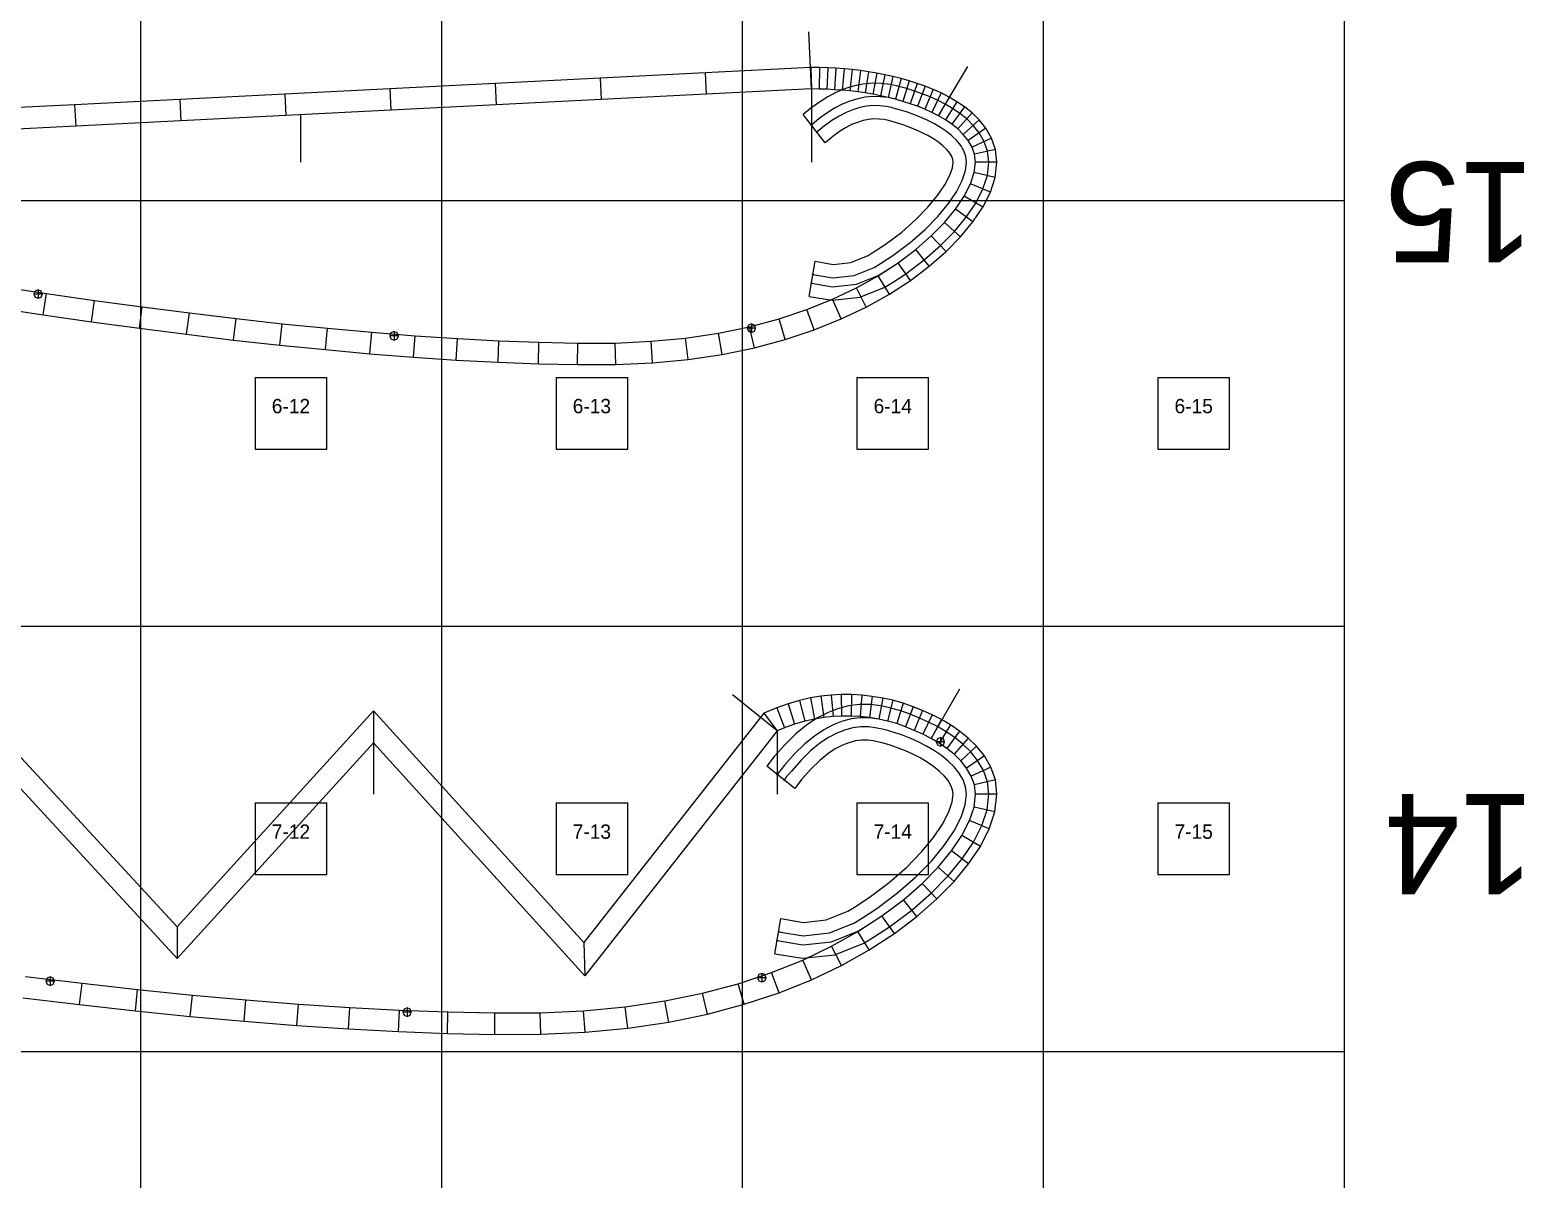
# Model space of a CAD drawing. Header units: metres. Extents: x -306 to 3276, y -2970 to 0.
# Drawn here: x 2233 to 3276, y -2168 to -1366 of the extents above; entities that cross this region are included whole.
import ezdxf
from ezdxf.enums import TextEntityAlignment as Align

# ---------------------------------------------------------------- set-up
doc = ezdxf.new("R2010")
doc.units = ezdxf.units.M
for name, color, linetype in [('default', 7, 'Continuous'), ('mcircles', 7, 'Continuous'), ('TEXTLAYER', 7, 'Continuous')]:
    doc.layers.add(name, color=color, linetype=linetype)

msp = doc.modelspace()

# ---------------------------------------------------------------- linework, layer by layer
at = {"color": 9}
for p, q in [((2310, -1188), (2310, -1485)), ((2310, -1188), (2310, -1485)), ((2520, -1188), (2520, -1485)), ((2520, -1188), (2520, -1485)), ((2730, -1188), (2730, -1485)), ((2730, -1188), (2730, -1485)), ((2940, -1188), (2940, -1485)), ((2940, -1188), (2940, -1485)), ((3150, -1188), (3150, -1485)), ((2100, -1485), (2310, -1485)), ((2100, -1485), (2310, -1485)), ((2310, -1485), (2520, -1485)), ((2310, -1485), (2310, -1782)), ((2310, -1485), (2520, -1485)), ((2310, -1485), (2310, -1782)), ((2520, -1485), (2730, -1485)), ((2520, -1485), (2520, -1782)), ((2520, -1485), (2730, -1485)), ((2520, -1485), (2520, -1782)), ((2730, -1485), (2940, -1485)), ((2730, -1485), (2730, -1782)), ((2730, -1485), (2940, -1485)), ((2730, -1485), (2730, -1782)), ((2940, -1485), (3150, -1485)), ((2940, -1485), (2940, -1782)), ((2940, -1485), (3150, -1485)), ((2940, -1485), (2940, -1782)), ((3150, -1485), (3150, -1782)), ((2390, -1608.5), (2440, -1608.5)), ((2390, -1608.5), (2390, -1658.5)), ((2440, -1658.5), (2440, -1608.5)), ((2600, -1608.5), (2650, -1608.5)), ((2600, -1608.5), (2600, -1658.5)), ((2650, -1658.5), (2650, -1608.5)), ((2810, -1608.5), (2860, -1608.5)), ((2810, -1608.5), (2810, -1658.5)), ((2860, -1658.5), (2860, -1608.5)), ((3020, -1608.5), (3070, -1608.5)), ((3020, -1608.5), (3020, -1658.5)), ((3070, -1658.5), (3070, -1608.5)), ((2390, -1658.5), (2440, -1658.5)), ((2600, -1658.5), (2650, -1658.5)), ((2810, -1658.5), (2860, -1658.5)), ((3020, -1658.5), (3070, -1658.5)), ((2100, -1782), (2310, -1782)), ((2100, -1782), (2310, -1782)), ((2310, -1782), (2520, -1782)), ((2310, -1782), (2310, -2079)), ((2310, -1782), (2520, -1782)), ((2310, -1782), (2310, -2079)), ((2520, -1782), (2730, -1782)), ((2520, -1782), (2520, -2079)), ((2520, -1782), (2730, -1782)), ((2520, -1782), (2520, -2079)), ((2730, -1782), (2940, -1782)), ((2730, -1782), (2730, -2079)), ((2730, -1782), (2940, -1782)), ((2730, -1782), (2730, -2079)), ((2940, -1782), (3150, -1782)), ((2940, -1782), (2940, -2079)), ((2940, -1782), (3150, -1782)), ((2940, -1782), (2940, -2079)), ((3150, -1782), (3150, -2079)), ((2390, -1905.5), (2440, -1905.5)), ((2390, -1905.5), (2390, -1955.5)), ((2440, -1955.5), (2440, -1905.5)), ((2600, -1905.5), (2650, -1905.5)), ((2600, -1905.5), (2600, -1955.5)), ((2650, -1955.5), (2650, -1905.5)), ((2810, -1905.5), (2860, -1905.5)), ((2810, -1905.5), (2810, -1955.5)), ((2860, -1955.5), (2860, -1905.5)), ((3020, -1905.5), (3070, -1905.5)), ((3020, -1905.5), (3020, -1955.5)), ((3070, -1955.5), (3070, -1905.5)), ((2390, -1955.5), (2440, -1955.5)), ((2600, -1955.5), (2650, -1955.5)), ((2810, -1955.5), (2860, -1955.5)), ((3020, -1955.5), (3070, -1955.5)), ((2100, -2079), (2310, -2079)), ((2100, -2079), (2310, -2079)), ((2310, -2079), (2520, -2079)), ((2310, -2079), (2310, -2376)), ((2310, -2079), (2520, -2079)), ((2310, -2079), (2310, -2376)), ((2520, -2079), (2730, -2079)), ((2520, -2079), (2520, -2376)), ((2520, -2079), (2730, -2079)), ((2520, -2079), (2520, -2376)), ((2730, -2079), (2940, -2079)), ((2730, -2079), (2730, -2376)), ((2730, -2079), (2940, -2079)), ((2730, -2079), (2730, -2376)), ((2940, -2079), (3150, -2079)), ((2940, -2079), (2940, -2376)), ((2940, -2079), (3150, -2079)), ((2940, -2079), (2940, -2376)), ((3150, -2079), (3150, -2376))]:
    msp.add_line(p, q, dxfattribs=at)
at = {"layer": 'default', "color": 7, "linetype": 'Continuous'}
for p, q in [((2778.2, -1407.2), (2776.3, -1367.3)), ((2704.1, -1395.9), (2630.7, -1399.6)), ((2777.9, -1392.2), (2704.1, -1395.9)), ((2704.1, -1395.9), (2704.8, -1410.9)), ((2777.9, -1392.2), (2778.2, -1407.2)), ((2783.9, -1392.3), (2777.9, -1392.2)), ((2783.9, -1392.3), (2783.6, -1407.3)), ((2789.6, -1392.5), (2783.9, -1392.3)), ((2789.6, -1392.5), (2789, -1407.4)), ((2795.3, -1392.8), (2789.6, -1392.5)), ((2795.3, -1392.8), (2794.4, -1407.7)), ((2801, -1393.2), (2795.3, -1392.8)), ((2801, -1393.2), (2799.7, -1408.1)), ((2806.7, -1393.7), (2801, -1393.2)), ((2806.7, -1393.7), (2805.1, -1408.6)), ((2812.4, -1394.4), (2806.7, -1393.7)), ((2812.4, -1394.4), (2810.5, -1409.3)), ((2818.1, -1395.2), (2812.4, -1394.4)), ((2818.1, -1395.2), (2815.8, -1410)), ((2823.8, -1396.2), (2818.1, -1395.2)), ((2823.8, -1396.2), (2821.1, -1410.9)), ((2829.5, -1397.3), (2823.8, -1396.2)), ((2829.5, -1397.3), (2826.4, -1412)), ((2835.1, -1398.5), (2829.5, -1397.3)), ((2867, -1426), (2887.3, -1391.5)), ((2484.1, -1407.1), (2410.7, -1410.8)), ((2557.4, -1403.3), (2484.1, -1407.1)), ((2484.1, -1407.1), (2484.8, -1422)), ((2630.7, -1399.6), (2557.4, -1403.3)), ((2557.4, -1403.3), (2558.2, -1418.3)), ((2630.7, -1399.6), (2631.5, -1414.6)), ((2778.2, -1407.2), (2704.8, -1410.9)), ((2778.2, -1407.2), (2778.2, -1458.2)), ((2783.6, -1407.3), (2778.2, -1407.2)), ((2789, -1407.4), (2783.6, -1407.3)), ((2794.4, -1407.7), (2789, -1407.4)), ((2799.7, -1408.1), (2794.4, -1407.7)), ((2802, -1406.9), (2795.8, -1409.4)), ((2808.2, -1405), (2802, -1406.9)), ((2814.4, -1403.8), (2808.2, -1405)), ((2820.7, -1403.2), (2814.4, -1403.8)), ((2827, -1403.3), (2820.7, -1403.2)), ((2833.3, -1404), (2827, -1403.3)), ((2835.1, -1398.5), (2831.7, -1413.1)), ((2837.6, -1405), (2833.3, -1404)), ((2840.8, -1399.9), (2835.1, -1398.5)), ((2840.8, -1399.9), (2836.9, -1414.4)), ((2839.3, -1405.4), (2837.6, -1405)), ((2844.8, -1406.9), (2839.3, -1405.4)), ((2846.4, -1401.5), (2840.8, -1399.9)), ((2846.4, -1401.5), (2842.1, -1415.9)), ((2850.2, -1408.7), (2844.8, -1406.9)), ((2852, -1403.3), (2846.4, -1401.5)), ((2852, -1403.3), (2847.2, -1417.5)), ((2857.6, -1405.3), (2852, -1403.3)), ((2857.6, -1405.3), (2852.3, -1419.3)), ((2863.2, -1407.5), (2857.3, -1421.3)), ((2863.2, -1407.5), (2857.6, -1405.3)), ((2868.8, -1410), (2863.2, -1407.5)), ((2264, -1418.2), (2190.7, -1421.9)), ((2337.4, -1414.5), (2264, -1418.2)), ((2264, -1418.2), (2264.8, -1433.1)), ((2410.7, -1410.8), (2337.4, -1414.5)), ((2337.4, -1414.5), (2338.1, -1429.4)), ((2410.7, -1410.8), (2411.5, -1425.7)), ((2631.5, -1414.6), (2558.2, -1418.3)), ((2704.8, -1410.9), (2631.5, -1414.6)), ((2783.8, -1416.3), (2777.9, -1420.6)), ((2789.7, -1412.6), (2783.8, -1416.3)), ((2795.8, -1409.4), (2789.7, -1412.6)), ((2799.7, -1417.9), (2794.4, -1420.7)), ((2805.1, -1408.6), (2799.7, -1408.1)), ((2805.1, -1415.7), (2799.7, -1417.9)), ((2810.5, -1409.3), (2805.1, -1408.6)), ((2810.5, -1414.1), (2805.1, -1415.7)), ((2815.8, -1410), (2810.5, -1409.3)), ((2815.8, -1413), (2810.5, -1414.1)), ((2821.1, -1410.9), (2815.8, -1410)), ((2821.1, -1412.5), (2815.8, -1413)), ((2826.4, -1412), (2821.1, -1410.9)), ((2826.4, -1412.6), (2821.1, -1412.5)), ((2831.7, -1413.1), (2826.4, -1412)), ((2831.7, -1413.2), (2826.4, -1412.6)), ((2836.9, -1414.4), (2831.7, -1413.1)), ((2835.5, -1414.1), (2831.7, -1413.2)), ((2836.9, -1414.4), (2835.5, -1414.1)), ((2842.1, -1415.9), (2836.9, -1414.4)), ((2842.1, -1415.9), (2836.9, -1414.4)), ((2847.2, -1417.5), (2842.1, -1415.9)), ((2847.2, -1417.5), (2842.1, -1415.9)), ((2852.3, -1419.3), (2847.2, -1417.5)), ((2852.3, -1419.3), (2847.2, -1417.5)), ((2855.6, -1410.6), (2850.2, -1408.7)), ((2861, -1412.7), (2855.6, -1410.6)), ((2866.3, -1415.1), (2861, -1412.7)), ((2868.8, -1410), (2862.2, -1423.6)), ((2871.5, -1417.8), (2866.3, -1415.1)), ((2874.3, -1412.9), (2867, -1426)), ((2874.3, -1412.9), (2868.8, -1410)), ((2876.7, -1420.8), (2871.5, -1417.8)), ((2879.7, -1416.1), (2871.7, -1428.7)), ((2879.7, -1416.1), (2874.3, -1412.9)), ((2885.1, -1419.7), (2879.7, -1416.1)), ((2411.5, -1425.7), (2338.1, -1429.4)), ((2484.8, -1422), (2411.5, -1425.7)), ((2421.7, -1425.2), (2421.7, -1458.2)), ((2558.2, -1418.3), (2484.8, -1422)), ((2777.9, -1420.6), (2772.5, -1425)), ((2787.8, -1444.8), (2772.5, -1425)), ((2783.6, -1427.9), (2778.2, -1432.4)), ((2789, -1424), (2783.6, -1427.9)), ((2794.4, -1420.7), (2789, -1424)), ((2797.5, -1426.2), (2792.5, -1429.3)), ((2802.4, -1423.6), (2797.5, -1426.2)), ((2807.2, -1421.7), (2802.4, -1423.6)), ((2812, -1420.2), (2807.2, -1421.7)), ((2816.7, -1419.2), (2812, -1420.2)), ((2818.1, -1428.5), (2814.3, -1429.3)), ((2821.4, -1418.8), (2816.7, -1419.2)), ((2821.7, -1428.1), (2818.1, -1428.5)), ((2826, -1418.9), (2821.4, -1418.8)), ((2825.4, -1428.2), (2821.7, -1428.1)), ((2829, -1428.6), (2825.4, -1428.2)), ((2830.6, -1419.4), (2826, -1418.9)), ((2834, -1420.2), (2830.6, -1419.4)), ((2835.3, -1420.5), (2834, -1420.2)), ((2840.3, -1421.9), (2835.3, -1420.5)), ((2845.2, -1423.5), (2840.3, -1421.9)), ((2850.1, -1425.2), (2845.2, -1423.5)), ((2854.9, -1427.1), (2850.1, -1425.2)), ((2857.3, -1421.3), (2852.3, -1419.3)), ((2857.3, -1421.3), (2852.3, -1419.3)), ((2859.5, -1429.2), (2854.9, -1427.1)), ((2862.2, -1423.6), (2857.3, -1421.3)), ((2862.2, -1423.6), (2857.3, -1421.3)), ((2867, -1426), (2862.2, -1423.6)), ((2867, -1426), (2862.2, -1423.6)), ((2871.7, -1428.7), (2867, -1426)), ((2871.7, -1428.7), (2867, -1426)), ((2885.1, -1419.7), (2876.2, -1431.8)), ((2881.7, -1424.3), (2876.7, -1420.8)), ((2890.3, -1423.9), (2880.4, -1435.1)), ((2886.6, -1428.1), (2881.7, -1424.3)), ((2890.3, -1423.9), (2885.1, -1419.7)), ((2891.1, -1432.6), (2886.6, -1428.1)), ((2895.3, -1428.8), (2890.3, -1423.9)), ((2264.8, -1433.1), (2191.4, -1436.9)), ((2338.1, -1429.4), (2264.8, -1433.1)), ((2787.4, -1432.9), (2782, -1437.4)), ((2792.5, -1429.3), (2787.4, -1432.9)), ((2797.7, -1437), (2793.2, -1440.3)), ((2802.1, -1434.3), (2797.7, -1437)), ((2806.3, -1432.1), (2802.1, -1434.3)), ((2810.4, -1430.5), (2806.3, -1432.1)), ((2814.3, -1429.3), (2810.4, -1430.5)), ((2831.9, -1429.3), (2829, -1428.6)), ((2832.9, -1429.5), (2831.9, -1429.3)), ((2837.6, -1430.9), (2832.9, -1429.5)), ((2842.2, -1432.3), (2837.6, -1430.9)), ((2846.8, -1434), (2842.2, -1432.3)), ((2851.2, -1435.7), (2846.8, -1434)), ((2855.5, -1437.7), (2851.2, -1435.7)), ((2859.5, -1439.7), (2855.5, -1437.7)), ((2864, -1431.5), (2859.5, -1429.2)), ((2868.3, -1434.1), (2864, -1431.5)), ((2872.4, -1436.8), (2868.3, -1434.1)), ((2876.2, -1431.8), (2871.7, -1428.7)), ((2876.2, -1431.8), (2871.7, -1428.7)), ((2876.2, -1439.9), (2872.4, -1436.8)), ((2880.4, -1435.1), (2876.2, -1431.8)), ((2880.4, -1435.1), (2876.2, -1431.8)), ((2884.2, -1438.9), (2880.4, -1435.1)), ((2884.2, -1438.9), (2880.4, -1435.1)), ((2895.3, -1428.8), (2884.2, -1438.9)), ((2887.6, -1443.1), (2884.2, -1438.9)), ((2887.6, -1443.1), (2884.2, -1438.9)), ((2900, -1434.6), (2887.6, -1443.1)), ((2895.3, -1437.8), (2891.1, -1432.6)), ((2900, -1434.6), (2895.3, -1428.8)), ((2898.8, -1443.8), (2895.3, -1437.8)), ((2903.9, -1441.5), (2900, -1434.6)), ((2793.2, -1440.3), (2787.8, -1444.8)), ((2863.3, -1442), (2859.5, -1439.7)), ((2866.9, -1444.4), (2863.3, -1442)), ((2870, -1446.9), (2866.9, -1444.4)), ((2872.7, -1449.4), (2870, -1446.9)), ((2874.7, -1452), (2872.7, -1449.4)), ((2879.6, -1443.1), (2876.2, -1439.9)), ((2882.4, -1446.7), (2879.6, -1443.1)), ((2884.6, -1450.4), (2882.4, -1446.7)), ((2890.3, -1447.8), (2887.6, -1443.1)), ((2890.3, -1447.8), (2887.6, -1443.1)), ((2903.9, -1441.5), (2890.3, -1447.8)), ((2892.1, -1452.8), (2890.3, -1447.8)), ((2892.1, -1452.8), (2890.3, -1447.8)), ((2906.7, -1449.4), (2892.1, -1452.8)), ((2901.2, -1450.7), (2898.8, -1443.8)), ((2906.7, -1449.4), (2903.9, -1441.5)), ((2907.7, -1458.2), (2906.7, -1449.4)), ((2876.1, -1454.3), (2874.7, -1452)), ((2876.9, -1456.4), (2876.1, -1454.3)), ((2876.6, -1462.2), (2877.1, -1458.2)), ((2877.1, -1458.2), (2876.9, -1456.4)), ((2886, -1454.3), (2884.6, -1450.4)), ((2885.7, -1464.2), (2886.4, -1458.2)), ((2886.4, -1458.2), (2886, -1454.3)), ((2891.8, -1465.6), (2892.7, -1458.2)), ((2891.8, -1465.6), (2892.7, -1458.2)), ((2892.7, -1458.2), (2892.1, -1452.8)), ((2892.7, -1458.2), (2892.1, -1452.8)), ((2907.7, -1458.2), (2892.7, -1458.2)), ((2901, -1467.7), (2902.1, -1458.2)), ((2902.1, -1458.2), (2901.2, -1450.7)), ((2906.5, -1468.9), (2907.7, -1458.2)), ((2871.4, -1474.2), (2874.8, -1467.4)), ((2874.8, -1467.4), (2876.6, -1462.2)), ((2883.4, -1471), (2885.7, -1464.2)), ((2889.2, -1473.4), (2891.8, -1465.6)), ((2889.2, -1473.4), (2891.8, -1465.6)), ((2906.5, -1468.9), (2891.8, -1465.6)), ((2897.8, -1477), (2901, -1467.7)), ((2903.1, -1479.2), (2906.5, -1468.9)), ((2866.3, -1481.6), (2871.4, -1474.2)), ((2873.8, -1487.2), (2879.4, -1478.9)), ((2879.4, -1478.9), (2883.4, -1471)), ((2884.9, -1482.1), (2889.2, -1473.4)), ((2884.9, -1482.1), (2889.2, -1473.4)), ((2903.1, -1479.2), (2889.2, -1473.4)), ((2892.9, -1486.8), (2897.8, -1477)), ((2897.8, -1489.7), (2903.1, -1479.2)), ((2851.1, -1498.4), (2859.5, -1489.8)), ((2859.5, -1489.8), (2866.3, -1481.6)), ((2866.5, -1496.1), (2873.8, -1487.2)), ((2871.1, -1500.3), (2878.8, -1491)), ((2871.1, -1500.3), (2878.8, -1491)), ((2878.8, -1491), (2884.9, -1482.1)), ((2878.8, -1491), (2884.9, -1482.1)), ((2890.8, -1500), (2878.8, -1491)), ((2897.8, -1489.7), (2884.9, -1482.1)), ((2886.3, -1496.6), (2892.9, -1486.8)), ((2890.8, -1500), (2897.8, -1489.7)), ((2841.2, -1507.1), (2851.1, -1498.4)), ((2857.6, -1505.2), (2866.5, -1496.1)), ((2861.9, -1509.7), (2871.1, -1500.3)), ((2861.9, -1509.7), (2871.1, -1500.3)), ((2882.3, -1510.3), (2871.1, -1500.3)), ((2878.1, -1506.6), (2886.3, -1496.6)), ((2882.3, -1510.3), (2890.8, -1500)), ((2829.7, -1515.7), (2841.2, -1507.1)), ((2847.1, -1514.3), (2857.6, -1505.2)), ((2851.1, -1519.2), (2861.9, -1509.7)), ((2851.1, -1519.2), (2861.9, -1509.7)), ((2872.2, -1520.7), (2861.9, -1509.7)), ((2868.3, -1516.5), (2878.1, -1506.6)), ((2872.2, -1520.7), (2882.3, -1510.3)), ((2817.8, -1523.4), (2821.3, -1521.1)), ((2821.3, -1521.1), (2829.7, -1515.7)), ((2835.1, -1523.4), (2847.1, -1514.3)), ((2838.7, -1528.5), (2851.1, -1519.2)), ((2838.7, -1528.5), (2851.1, -1519.2)), ((2860.5, -1530.8), (2851.1, -1519.2)), ((2856.9, -1526.5), (2868.3, -1516.5)), ((2860.5, -1530.8), (2872.2, -1520.7)), ((2776.6, -1552), (2780.8, -1527.3)), ((2780.8, -1527.3), (2793.4, -1529.6)), ((2793.4, -1529.6), (2805.8, -1528.2)), ((2805.8, -1528.2), (2817.8, -1523.4)), ((2808.1, -1537.3), (2822, -1531.7)), ((2822, -1531.7), (2826.4, -1529)), ((2824.9, -1537.5), (2838.7, -1528.5)), ((2826.4, -1529), (2835.1, -1523.4)), ((2829.7, -1534.4), (2838.7, -1528.5)), ((2847.3, -1540.8), (2838.7, -1528.5)), ((2844.1, -1536.2), (2856.9, -1526.5)), ((2847.3, -1540.8), (2860.5, -1530.8)), ((2778.2, -1542.8), (2793, -1545.3)), ((2779.2, -1536.6), (2793.2, -1539)), ((2793.2, -1539), (2808.1, -1537.3)), ((2809.6, -1543.4), (2824.9, -1537.4)), ((2809.6, -1546), (2824.9, -1537.5)), ((2824.9, -1537.4), (2829.7, -1534.4)), ((2832.6, -1550.4), (2824.9, -1537.5)), ((2829.1, -1545.7), (2834.7, -1542.2)), ((2832.6, -1550.4), (2847.3, -1540.8)), ((2834.7, -1542.2), (2844.1, -1536.2)), ((2210.6, -1544.9), (2244.3, -1550)), ((2236.5, -1548.2), (2235.6, -1550.3)), ((2235.6, -1550.3), (2236.5, -1552.5)), ((2241.6, -1550.3), (2235.6, -1550.3)), ((2238.6, -1547.3), (2236.5, -1548.2)), ((2236.5, -1552.5), (2238.6, -1553.3)), ((2240.7, -1548.2), (2238.6, -1547.3)), ((2238.6, -1547.3), (2238.6, -1553.3)), ((2238.6, -1553.3), (2240.7, -1552.5)), ((2241.6, -1550.3), (2240.7, -1548.2)), ((2240.7, -1552.5), (2241.6, -1550.3)), ((2242.1, -1564.8), (2244.3, -1550)), ((2244.3, -1550), (2277.8, -1554.8)), ((2776.6, -1552), (2792.7, -1554.6)), ((2792.7, -1554.6), (2811.9, -1552.5)), ((2793, -1545.3), (2809.6, -1543.4)), ((2793, -1554), (2809.6, -1546)), ((2816.5, -1559.4), (2809.6, -1546)), ((2811.9, -1552.5), (2829.1, -1545.7)), ((2816.5, -1559.4), (2832.6, -1550.4)), ((2208.4, -1559.7), (2242.1, -1564.8)), ((2275.8, -1569.6), (2277.8, -1554.8)), ((2277.8, -1554.8), (2311.1, -1559.3)), ((2309.2, -1574.2), (2311.1, -1559.3)), ((2311.1, -1559.3), (2344.1, -1563.5)), ((2342.2, -1578.4), (2344.1, -1563.5)), ((2344.1, -1563.5), (2376.7, -1567.5)), ((2755.7, -1567.7), (2775, -1561.2)), ((2775, -1561.2), (2793, -1554)), ((2780.1, -1575.3), (2775, -1561.2)), ((2799, -1567.7), (2793, -1554)), ((2799, -1567.7), (2816.5, -1559.4)), ((2242.1, -1564.8), (2275.8, -1569.6)), ((2275.8, -1569.6), (2309.2, -1574.2)), ((2309.2, -1574.2), (2342.2, -1578.4)), ((2375, -1582.4), (2376.7, -1567.5)), ((2376.7, -1567.5), (2408.8, -1571)), ((2407.2, -1585.9), (2408.8, -1571)), ((2408.8, -1571), (2440.4, -1574.2)), ((2439, -1589.1), (2440.4, -1574.2)), ((2440.4, -1574.2), (2471.4, -1577)), ((2713.4, -1577.6), (2735.1, -1573.2)), ((2734.2, -1572), (2733.3, -1574.1)), ((2733.3, -1574.1), (2734.2, -1576.2)), ((2739.3, -1574.1), (2733.3, -1574.1)), ((2736.3, -1571.1), (2734.2, -1572)), ((2735.1, -1573.2), (2755.7, -1567.7)), ((2738.6, -1587.8), (2735.1, -1573.2)), ((2738.4, -1572), (2736.3, -1571.1)), ((2736.3, -1571.1), (2736.3, -1577.1)), ((2739.3, -1574.1), (2738.4, -1572)), ((2738.4, -1576.2), (2739.3, -1574.1)), ((2760, -1582), (2755.7, -1567.7)), ((2780.1, -1575.3), (2799, -1567.7)), ((2342.2, -1578.4), (2375, -1582.4)), ((2375, -1582.4), (2407.2, -1585.9)), ((2470.1, -1592), (2471.4, -1577)), ((2471.4, -1577), (2501.7, -1579.4)), ((2484.8, -1577.3), (2484, -1579.5)), ((2484, -1579.5), (2484.8, -1581.6)), ((2490, -1579.5), (2484, -1579.5)), ((2487, -1576.5), (2484.8, -1577.3)), ((2484.8, -1581.6), (2487, -1582.5)), ((2489.1, -1577.3), (2487, -1576.5)), ((2487, -1576.5), (2487, -1582.5)), ((2487, -1582.5), (2489.1, -1581.6)), ((2490, -1579.5), (2489.1, -1577.3)), ((2489.1, -1581.6), (2490, -1579.5)), ((2500.6, -1594.4), (2501.7, -1579.4)), ((2501.7, -1579.4), (2531.3, -1581.4)), ((2530.4, -1596.4), (2531.3, -1581.4)), ((2531.3, -1581.4), (2560.1, -1582.9)), ((2559.5, -1597.9), (2560.1, -1582.9)), ((2560.1, -1582.9), (2588.1, -1584)), ((2587.7, -1599), (2588.1, -1584)), ((2588.1, -1584), (2615.2, -1584.6)), ((2615, -1599.6), (2615.2, -1584.6)), ((2615.2, -1584.6), (2641.3, -1584.5)), ((2641.3, -1584.5), (2666.4, -1583.3)), ((2641.7, -1599.5), (2641.3, -1584.5)), ((2666.4, -1583.3), (2690.4, -1581.1)), ((2667.4, -1598.3), (2666.4, -1583.3)), ((2690.4, -1581.1), (2713.4, -1577.6)), ((2692.2, -1595.9), (2690.4, -1581.1)), ((2716, -1592.4), (2713.4, -1577.6)), ((2734.2, -1576.2), (2736.3, -1577.1)), ((2736.3, -1577.1), (2738.4, -1576.2)), ((2738.6, -1587.8), (2760, -1582)), ((2760, -1582), (2780.1, -1575.3)), ((2407.2, -1585.9), (2439, -1589.1)), ((2439, -1589.1), (2470.1, -1592)), ((2470.1, -1592), (2500.6, -1594.4)), ((2500.6, -1594.4), (2530.4, -1596.4)), ((2692.2, -1595.9), (2716, -1592.4)), ((2716, -1592.4), (2738.6, -1587.8)), ((2530.4, -1596.4), (2559.5, -1597.9)), ((2559.5, -1597.9), (2587.7, -1599)), ((2587.7, -1599), (2615, -1599.6)), ((2615, -1599.6), (2641.7, -1599.5)), ((2641.7, -1599.5), (2667.4, -1598.3)), ((2667.4, -1598.3), (2692.2, -1595.9)), ((2335.5, -1991.9), (2184.9, -1828.7)), ((2754.3, -1855.1), (2723.1, -1830.1)), ((2770, -1833.9), (2761.9, -1836.2)), ((2777.5, -1832.2), (2770, -1833.9)), ((2770, -1833.9), (2773.7, -1848.4)), ((2784.8, -1831), (2777.5, -1832.2)), ((2777.5, -1832.2), (2780.4, -1846.9)), ((2792.1, -1830.2), (2784.8, -1831)), ((2784.8, -1831), (2786.8, -1845.9)), ((2799, -1829.9), (2792.1, -1830.2)), ((2792.1, -1830.2), (2793.3, -1845.2)), ((2799, -1829.9), (2799.3, -1844.9)), ((2806.3, -1829.9), (2799, -1829.9)), ((2806.3, -1829.9), (2805.9, -1844.9)), ((2813.5, -1830.3), (2806.3, -1829.9)), ((2813.5, -1830.3), (2812.3, -1845.2)), ((2820.7, -1831.1), (2813.5, -1830.3)), ((2820.7, -1831.1), (2818.7, -1845.9)), ((2828, -1832.3), (2820.7, -1831.1)), ((2828, -1832.3), (2825.2, -1847)), ((2835, -1833.8), (2828, -1832.3)), ((2835, -1833.8), (2831.4, -1848.4)), ((2842.3, -1835.8), (2835, -1833.8)), ((2861.7, -1860.4), (2881.9, -1825.9)), ((2472.7, -1841.2), (2335.5, -1991.9)), ((2619.4, -2002.9), (2472.7, -1841.2)), ((2472.7, -1841.2), (2472.7, -1863.5)), ((2744.9, -1842.8), (2619.4, -2002.9)), ((2754, -1839), (2744.9, -1842.8)), ((2744.9, -1842.8), (2754.3, -1855.1)), ((2761.9, -1836.2), (2754, -1839)), ((2754, -1839), (2759.4, -1853)), ((2761.9, -1836.2), (2766.5, -1850.4)), ((2789.4, -1842.5), (2782, -1846.4)), ((2793.3, -1845.2), (2786.8, -1845.9)), ((2796.4, -1839.7), (2789.4, -1842.5)), ((2799.3, -1844.9), (2793.3, -1845.2)), ((2804.1, -1837.7), (2796.4, -1839.7)), ((2805.9, -1844.9), (2799.3, -1844.9)), ((2811.7, -1836.7), (2804.1, -1837.7)), ((2812.3, -1845.2), (2805.9, -1844.9)), ((2819.3, -1836.7), (2811.7, -1836.7)), ((2818.7, -1845.9), (2812.3, -1845.2)), ((2824.9, -1837.5), (2819.3, -1836.7)), ((2827, -1837.8), (2824.9, -1837.5)), ((2833.6, -1839.3), (2827, -1837.8)), ((2840.6, -1841.2), (2833.6, -1839.3)), ((2842.3, -1835.8), (2837.8, -1850.1)), ((2847.2, -1843.6), (2840.6, -1841.2)), ((2849.2, -1838.3), (2842.3, -1835.8)), ((2849.2, -1838.3), (2843.9, -1852.3)), ((2853.6, -1846.2), (2847.2, -1843.6)), ((2855.8, -1841), (2849.2, -1838.3)), ((2855.8, -1841), (2850, -1854.8)), ((2862.4, -1843.9), (2855.8, -1841)), ((2862.4, -1843.9), (2855.9, -1857.4)), ((2868.9, -1847.3), (2862.4, -1843.9)), ((2335.6, -2014.1), (2182.4, -1848)), ((2754.3, -1855.1), (2620.2, -2026.2)), ((2759.4, -1853), (2754.3, -1855.1)), ((2754.3, -1855.1), (2754.3, -1899.3)), ((2766.5, -1850.4), (2759.4, -1853)), ((2773.7, -1848.4), (2766.5, -1850.4)), ((2774.8, -1851.2), (2767.4, -1857.2)), ((2780.4, -1846.9), (2773.7, -1848.4)), ((2782, -1846.4), (2774.8, -1851.2)), ((2786.8, -1845.9), (2780.4, -1846.9)), ((2786.8, -1854.4), (2780.4, -1858.8)), ((2793.3, -1851), (2786.8, -1854.4)), ((2799.3, -1848.6), (2793.3, -1851)), ((2801.3, -1854.6), (2796, -1856.7)), ((2805.9, -1846.8), (2799.3, -1848.6)), ((2807.1, -1853), (2801.3, -1854.6)), ((2812.3, -1846), (2805.9, -1846.8)), ((2812.6, -1852.3), (2807.1, -1853)), ((2818.7, -1846.1), (2812.3, -1846)), ((2818.2, -1852.4), (2812.6, -1852.3)), ((2822.6, -1853), (2818.2, -1852.4)), ((2825.2, -1847), (2818.7, -1845.9)), ((2823.5, -1846.7), (2818.7, -1846.1)), ((2824, -1853.2), (2822.6, -1853)), ((2825.2, -1847), (2823.5, -1846.7)), ((2829.9, -1854.5), (2824, -1853.2)), ((2831.4, -1848.4), (2825.2, -1847)), ((2831.4, -1848.4), (2825.2, -1847)), ((2835.9, -1856.2), (2829.9, -1854.5)), ((2837.8, -1850.1), (2831.4, -1848.4)), ((2837.8, -1850.1), (2831.4, -1848.4)), ((2843.9, -1852.3), (2837.8, -1850.1)), ((2843.9, -1852.3), (2837.8, -1850.1)), ((2850, -1854.8), (2843.9, -1852.3)), ((2850, -1854.8), (2843.9, -1852.3)), ((2855.9, -1857.4), (2850, -1854.8)), ((2855.9, -1857.4), (2850, -1854.8)), ((2860, -1849), (2853.6, -1846.2)), ((2866.2, -1852.2), (2860, -1849)), ((2868.9, -1847.3), (2861.7, -1860.4)), ((2872.3, -1855.8), (2866.2, -1852.2)), ((2875.3, -1851), (2867.3, -1863.7)), ((2875.3, -1851), (2868.9, -1847.3)), ((2878.3, -1859.9), (2872.3, -1855.8)), ((2881.6, -1855.3), (2872.7, -1867.4)), ((2881.6, -1855.3), (2875.3, -1851)), ((2887.7, -1860.2), (2881.6, -1855.3)), ((2472.7, -1863.5), (2335.6, -2014.1)), ((2472.6, -1863.6), (2472.6, -1899.3)), ((2620.2, -2026.2), (2472.7, -1863.5)), ((2759.8, -1864.6), (2752.3, -1873.1)), ((2767.4, -1857.2), (2759.8, -1864.6)), ((2773.7, -1864.2), (2766.5, -1871.1)), ((2780.4, -1858.8), (2773.7, -1864.2)), ((2784.1, -1863.8), (2777.8, -1868.9)), ((2790.1, -1859.8), (2784.1, -1863.8)), ((2796, -1856.7), (2790.1, -1859.8)), ((2799.9, -1865.2), (2794.9, -1867.8)), ((2804.3, -1863.4), (2799.9, -1865.2)), ((2808.9, -1862.2), (2804.3, -1863.4)), ((2813.2, -1861.6), (2808.9, -1862.2)), ((2817.5, -1861.7), (2813.2, -1861.6)), ((2821.2, -1862.2), (2817.5, -1861.7)), ((2822.2, -1862.4), (2821.2, -1862.2)), ((2827.6, -1863.6), (2822.2, -1862.4)), ((2833.1, -1865.1), (2827.6, -1863.6)), ((2838.4, -1867), (2833.1, -1865.1)), ((2841.7, -1858.2), (2835.9, -1856.2)), ((2847.5, -1860.6), (2841.7, -1858.2)), ((2853.2, -1863.1), (2847.5, -1860.6)), ((2858.6, -1865.9), (2853.2, -1863.1)), ((2861.7, -1860.4), (2855.9, -1857.4)), ((2861.7, -1860.4), (2855.9, -1857.4)), ((2864, -1869), (2858.6, -1865.9)), ((2867.3, -1863.7), (2861.7, -1860.4)), ((2867.3, -1863.7), (2861.7, -1860.4)), ((2866.1, -1860.8), (2865.2, -1862.9)), ((2865.2, -1862.9), (2866.1, -1865)), ((2871.2, -1862.9), (2865.2, -1862.9)), ((2868.2, -1859.9), (2866.1, -1860.8)), ((2866.1, -1865), (2868.2, -1865.9)), ((2872.7, -1867.4), (2867.3, -1863.7)), ((2872.7, -1867.4), (2867.3, -1863.7)), ((2870.3, -1860.8), (2868.2, -1859.9)), ((2868.2, -1859.9), (2868.2, -1865.9)), ((2868.2, -1865.9), (2870.3, -1865)), ((2871.2, -1862.9), (2870.3, -1860.8)), ((2870.3, -1865), (2871.2, -1862.9)), ((2887.7, -1860.2), (2877.8, -1871.4)), ((2884, -1864.4), (2878.3, -1859.9)), ((2893.5, -1865.9), (2882.5, -1876)), ((2889.4, -1869.7), (2884, -1864.4)), ((2893.5, -1865.9), (2887.7, -1860.2)), ((2898.9, -1872.6), (2893.5, -1865.9)), ((2752.3, -1873.1), (2747, -1879.8)), ((2766.5, -1871.1), (2759.4, -1879.1)), ((2771.1, -1875.5), (2764.3, -1883.2)), ((2777.8, -1868.9), (2771.1, -1875.5)), ((2784, -1875.9), (2777.8, -1881.9)), ((2789.7, -1871.3), (2784, -1875.9)), ((2794.9, -1867.8), (2789.7, -1871.3)), ((2843.8, -1869.2), (2838.4, -1867)), ((2849.1, -1871.5), (2843.8, -1869.2)), ((2854.1, -1874.1), (2849.1, -1871.5)), ((2859, -1876.9), (2854.1, -1874.1)), ((2863.4, -1880), (2859, -1876.9)), ((2869, -1872.4), (2864, -1869)), ((2873.6, -1876.2), (2869, -1872.4)), ((2877.8, -1871.4), (2872.7, -1867.4)), ((2877.8, -1871.4), (2872.7, -1867.4)), ((2877.8, -1880.2), (2873.6, -1876.2)), ((2882.5, -1876), (2877.8, -1871.4)), ((2882.5, -1876), (2877.8, -1871.4)), ((2886.5, -1881.1), (2882.5, -1876)), ((2886.5, -1881.1), (2882.5, -1876)), ((2898.9, -1872.6), (2886.5, -1881.1)), ((2894.2, -1875.8), (2889.4, -1869.7)), ((2898.3, -1882.8), (2894.2, -1875.8)), ((2903.4, -1880.4), (2898.9, -1872.6)), ((2766.6, -1895.3), (2747, -1879.8)), ((2747, -1879.8), (2747, -1879.8)), ((2759.4, -1879.1), (2754.3, -1885.6)), ((2754.3, -1885.6), (2754.3, -1885.6)), ((2764.3, -1883.2), (2760.3, -1887.7)), ((2777.8, -1881.9), (2771.4, -1889.2)), ((2867.4, -1883.2), (2863.4, -1880)), ((2870.9, -1886.5), (2867.4, -1883.2)), ((2873.6, -1889.9), (2870.9, -1886.5)), ((2881.3, -1884.6), (2877.8, -1880.2)), ((2884.1, -1889.3), (2881.3, -1884.6)), ((2889.8, -1886.7), (2886.5, -1881.1)), ((2889.8, -1886.7), (2886.5, -1881.1)), ((2903.4, -1880.4), (2889.8, -1886.7)), ((2892, -1892.8), (2889.8, -1886.7)), ((2892, -1892.8), (2889.8, -1886.7)), ((2901.1, -1890.7), (2898.3, -1882.8)), ((2906.6, -1889.4), (2903.4, -1880.4)), ((2760.3, -1887.7), (2759.3, -1889.5)), ((2771.4, -1889.2), (2766.6, -1895.3)), ((2771.4, -1889.2), (2771.4, -1889.2)), ((2875.6, -1893.3), (2873.6, -1889.9)), ((2876.7, -1896.4), (2875.6, -1893.3)), ((2877.1, -1899.3), (2876.7, -1896.4)), ((2885.8, -1894.3), (2884.1, -1889.3)), ((2886.4, -1899.3), (2885.8, -1894.3)), ((2906.6, -1889.4), (2892, -1892.8)), ((2892.7, -1899.3), (2892, -1892.8)), ((2892.7, -1899.3), (2892, -1892.8)), ((2902.1, -1899.3), (2901.1, -1890.7)), ((2907.7, -1899.3), (2906.6, -1889.4)), ((2874, -1911.7), (2876.4, -1904.8)), ((2876.4, -1904.8), (2877.1, -1899.3)), ((2882.7, -1915.3), (2885.5, -1906.9)), ((2885.5, -1906.9), (2886.4, -1899.3)), ((2888.5, -1917.7), (2891.7, -1908.3)), ((2888.5, -1917.7), (2891.7, -1908.3)), ((2891.7, -1908.3), (2892.7, -1899.3)), ((2891.7, -1908.3), (2892.7, -1899.3)), ((2906.3, -1911.6), (2891.7, -1908.3)), ((2907.7, -1899.3), (2892.7, -1899.3)), ((2900.8, -1910.3), (2902.1, -1899.3)), ((2906.3, -1911.6), (2907.7, -1899.3)), ((2869.7, -1920.3), (2874, -1911.7)), ((2877.8, -1925), (2882.7, -1915.3)), ((2883.2, -1928.2), (2888.5, -1917.7)), ((2883.2, -1928.2), (2888.5, -1917.7)), ((2902.3, -1923.5), (2888.5, -1917.7)), ((2897.1, -1921.3), (2900.8, -1910.3)), ((2902.3, -1923.5), (2906.3, -1911.6)), ((2863.4, -1929.5), (2869.7, -1920.3)), ((2870.9, -1935.2), (2877.8, -1925)), ((2875.9, -1938.9), (2883.2, -1928.2)), ((2875.9, -1938.9), (2883.2, -1928.2)), ((2896.2, -1935.8), (2883.2, -1928.2)), ((2891.3, -1932.9), (2897.1, -1921.3)), ((2896.2, -1935.8), (2902.3, -1923.5)), ((2855, -1939.7), (2863.4, -1929.5)), ((2862, -1946), (2870.9, -1935.2)), ((2866.6, -1950.2), (2875.9, -1938.9)), ((2866.6, -1950.2), (2875.9, -1938.9)), ((2887.9, -1947.9), (2875.9, -1938.9)), ((2883.4, -1944.5), (2891.3, -1932.9)), ((2887.9, -1947.9), (2896.2, -1935.8)), ((2844.7, -1950.2), (2855, -1939.7)), ((2851.1, -1957), (2862, -1946)), ((2873.6, -1956.4), (2883.4, -1944.5)), ((2877.8, -1960.2), (2887.9, -1947.9)), ((2832.5, -1960.9), (2844.7, -1950.2)), ((2838.4, -1968.1), (2851.1, -1957)), ((2855.4, -1961.6), (2866.6, -1950.2)), ((2855.4, -1961.6), (2866.6, -1950.2)), ((2861.9, -1968.4), (2873.6, -1956.4)), ((2865.7, -1972.5), (2877.8, -1960.2)), ((2877.8, -1960.2), (2866.6, -1950.2)), ((2818.5, -1971.5), (2832.5, -1960.9)), ((2823.8, -1979.1), (2838.4, -1968.1)), ((2842.4, -1973), (2855.4, -1961.6)), ((2842.4, -1973), (2855.4, -1961.6)), ((2848.3, -1980.3), (2861.9, -1968.4)), ((2865.7, -1972.5), (2855.4, -1961.6)), ((2788.5, -1987.1), (2803.7, -1981)), ((2803.7, -1981), (2808.2, -1978.1)), ((2808.2, -1978.1), (2818.5, -1971.5)), ((2813.2, -1986), (2823.8, -1979.1)), ((2827.4, -1984.3), (2842.4, -1973)), ((2827.4, -1984.3), (2842.4, -1973)), ((2832.8, -1991.9), (2848.3, -1980.3)), ((2851.8, -1984.7), (2842.4, -1973)), ((2851.8, -1984.7), (2865.7, -1972.5)), ((2752.8, -2010.7), (2756.9, -1986.1)), ((2756.9, -1986.1), (2772.6, -1988.9)), ((2772.6, -1988.9), (2788.5, -1987.1)), ((2790.8, -1996.2), (2807.9, -1989.3)), ((2807.9, -1989.3), (2813.2, -1986)), ((2810.7, -1995.1), (2827.4, -1984.3)), ((2810.7, -1995), (2816.6, -1991.3)), ((2816.6, -1991.3), (2827.4, -1984.3)), ((2836.1, -1996.6), (2827.4, -1984.3)), ((2836.1, -1996.6), (2851.8, -1984.7)), ((2335.5, -1991.9), (2335.6, -2014.1)), ((2754.3, -2001.5), (2772.2, -2004.5)), ((2755.4, -1995.3), (2772.4, -1998.2)), ((2772.4, -1998.2), (2790.8, -1996.2)), ((2792.3, -2002.3), (2810.7, -1995)), ((2792.3, -2005.5), (2810.7, -1995.1)), ((2818.5, -2008), (2810.7, -1995.1)), ((2814.9, -2003.3), (2821.6, -1999.2)), ((2818.5, -2008), (2836.1, -1996.6)), ((2821.6, -1999.2), (2832.8, -1991.9)), ((2619.4, -2002.9), (2620.2, -2026.2)), ((2752.8, -2010.7), (2771.9, -2013.9)), ((2771.9, -2013.9), (2794.6, -2011.4)), ((2772.2, -2004.5), (2792.3, -2002.3)), ((2772.2, -2015.1), (2792.3, -2005.5)), ((2799.2, -2018.8), (2792.3, -2005.5)), ((2794.6, -2011.4), (2814.9, -2003.3)), ((2799.2, -2018.8), (2818.5, -2008)), ((2750.4, -2023.8), (2772.2, -2015.1)), ((2778.2, -2028.8), (2772.2, -2015.1)), ((2778.2, -2028.8), (2799.2, -2018.8)), ((2229.8, -2026.6), (2269.2, -2031.3)), ((2244.8, -2027.7), (2243.9, -2029.9)), ((2243.9, -2029.9), (2244.8, -2032)), ((2249.9, -2029.9), (2243.9, -2029.9)), ((2246.9, -2026.9), (2244.8, -2027.7)), ((2244.8, -2032), (2246.9, -2032.9)), ((2249, -2027.7), (2246.9, -2026.9)), ((2246.9, -2026.9), (2246.9, -2032.9)), ((2246.9, -2032.9), (2249, -2032)), ((2249.9, -2029.9), (2249, -2027.7)), ((2249, -2032), (2249.9, -2029.9)), ((2267.4, -2046.2), (2269.2, -2031.3)), ((2269.2, -2031.3), (2308, -2035.6)), ((2702.3, -2038.2), (2727.1, -2031.6)), ((2727.1, -2031.6), (2750.4, -2023.8)), ((2731.4, -2046), (2727.1, -2031.6)), ((2741.5, -2025.2), (2740.6, -2027.4)), ((2740.6, -2027.4), (2741.5, -2029.5)), ((2746.6, -2027.4), (2740.6, -2027.4)), ((2743.6, -2024.4), (2741.5, -2025.2)), ((2741.5, -2029.5), (2743.6, -2030.4)), ((2745.8, -2025.2), (2743.6, -2024.4)), ((2743.6, -2024.4), (2743.6, -2030.4)), ((2743.6, -2030.4), (2745.8, -2029.5)), ((2746.6, -2027.4), (2745.8, -2025.2)), ((2745.8, -2029.5), (2746.6, -2027.4)), ((2755.6, -2037.9), (2750.4, -2023.8)), ((2755.6, -2037.9), (2778.2, -2028.8)), ((2227.9, -2041.5), (2267.4, -2046.2)), ((2306.4, -2050.5), (2308, -2035.6)), ((2308, -2035.6), (2346.2, -2039.5)), ((2344.7, -2054.4), (2346.2, -2039.5)), ((2346.2, -2039.5), (2383.6, -2042.9)), ((2382.3, -2057.8), (2383.6, -2042.9)), ((2383.6, -2042.9), (2420.2, -2045.8)), ((2648.3, -2047.8), (2676, -2043.6)), ((2676, -2043.6), (2702.3, -2038.2)), ((2678.6, -2058.4), (2676, -2043.6)), ((2705.7, -2052.8), (2702.3, -2038.2)), ((2731.4, -2046), (2755.6, -2037.9)), ((2267.4, -2046.2), (2306.4, -2050.5)), ((2306.4, -2050.5), (2344.7, -2054.4)), ((2419.2, -2060.8), (2420.2, -2045.8)), ((2420.2, -2045.8), (2456, -2048.2)), ((2455.1, -2063.1), (2456, -2048.2)), ((2456, -2048.2), (2490.8, -2050)), ((2490.1, -2065), (2490.8, -2050)), ((2490.8, -2050), (2524.6, -2051.3)), ((2493.9, -2049.3), (2493, -2051.4)), ((2493, -2051.4), (2493.9, -2053.5)), ((2499, -2051.4), (2493, -2051.4)), ((2496, -2048.4), (2493.9, -2049.3)), ((2493.9, -2053.5), (2496, -2054.4)), ((2498.1, -2049.3), (2496, -2048.4)), ((2496, -2048.4), (2496, -2054.4)), ((2496, -2054.4), (2498.1, -2053.5)), ((2499, -2051.4), (2498.1, -2049.3)), ((2498.1, -2053.5), (2499, -2051.4)), ((2524.2, -2066.3), (2524.6, -2051.3)), ((2524.6, -2051.3), (2557.3, -2052)), ((2557.2, -2067), (2557.3, -2052)), ((2557.3, -2052), (2588.9, -2051.9)), ((2588.9, -2051.9), (2619.2, -2050.5)), ((2589.3, -2066.9), (2588.9, -2051.9)), ((2619.2, -2050.5), (2648.3, -2047.8)), ((2620.3, -2065.5), (2619.2, -2050.5)), ((2650.1, -2062.6), (2648.3, -2047.8)), ((2678.6, -2058.4), (2705.7, -2052.8)), ((2705.7, -2052.8), (2731.4, -2046)), ((2344.7, -2054.4), (2382.3, -2057.8)), ((2382.3, -2057.8), (2419.2, -2060.8)), ((2419.2, -2060.8), (2455.1, -2063.1)), ((2455.1, -2063.1), (2490.1, -2065)), ((2620.3, -2065.5), (2650.1, -2062.6)), ((2650.1, -2062.6), (2678.6, -2058.4)), ((2490.1, -2065), (2524.2, -2066.3)), ((2524.2, -2066.3), (2557.2, -2067)), ((2557.2, -2067), (2589.3, -2066.9)), ((2589.3, -2066.9), (2620.3, -2065.5))]:
    msp.add_line(p, q, dxfattribs=at)
at = {"layer": 'mcircles', "color": 7, "linetype": 'Continuous'}
for centre in [(2778.2, -1432.4), (2782.1, -1437.4), (2778.2, -1542.8), (2779.2, -1536.6), (2754.3, -1885.6), (2759.3, -1889.5), (2754.3, -2001.5), (2755.4, -1995.3)]:
    msp.add_circle(centre, 0.3, dxfattribs=at)

# ---------------------------------------------------------------- texts
at = {"color": 7, "linetype": 'Continuous'}
for s, p in [('          15', (3542.8, -1458.2)), ('          14', (3542.8, -1899.3))]:
    msp.add_text(s, height=70, rotation=180, dxfattribs=at).set_placement(p)
at = {"layer": 'TEXTLAYER', "color": 1}
for s, p in [('6-12', (2415, -1633.5)), ('6-13', (2625, -1633.5)), ('6-14', (2835, -1633.5)), ('6-15', (3045, -1633.5)), ('7-12', (2415, -1930.5)), ('7-13', (2625, -1930.5)), ('7-14', (2835, -1930.5)), ('7-15', (3045, -1930.5))]:
    msp.add_text(s, height=10, dxfattribs=at).set_placement(p, align=Align.CENTER)

doc.saveas('drawing.dxf')
